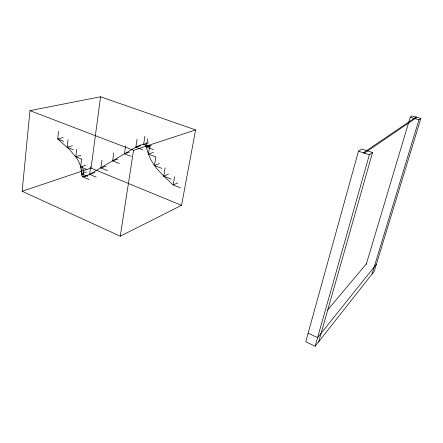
<?xml version="1.0" encoding="UTF-8"?>
<svg xmlns="http://www.w3.org/2000/svg" width="443" height="443" viewBox="0 0 443 443"><rect width="100%" height="100%" fill="white"/><g stroke="black" fill="none" stroke-linecap="round" stroke-linejoin="round"><path stroke-width="0.66" d="M22.15 191.276L29.963 110.634L100.555 96.773L195.601 129.91L181.536 205.347L120.247 236.197L22.15 191.276L91.053 168.096L181.536 205.347M58.542 131.377L57.684 138.958L69.811 149.817L76.645 157.979L78.727 161.606L80.172 165.245L81.047 169.115L81.612 175.295L82.531 176.763L85.017 176.53L89.802 174.32L133.631 148.411L140.182 145.127L143.892 144.302L145.088 144.8L145.969 146.057L148.582 154.59L151.129 160.25L154.009 164.901L157.514 169.464L163.86 176.275L173.163 184.947L180.561 187.898M73.261 149.706L67.159 147.248L68.045 139.772M81.916 159.242L75.797 156.75L76.717 149.352M86.822 169.486L80.632 166.922L81.578 159.513M87.731 176.403L81.434 173.756L82.398 166.247M89.204 179.559L82.78 176.846L83.766 169.204M96.197 177.145L89.636 174.409L90.671 166.64M91.053 168.096L100.555 96.773M107.538 170.66L100.888 167.947L101.973 160.122M119.372 163.522L112.66 160.853L113.796 153.007M131.178 156.401L124.411 153.771L125.596 145.902M120.247 236.197L133.559 150.299L195.601 129.91M142.679 149.823L135.824 147.22L137.059 139.296M150.637 146.904L143.632 144.28L144.916 136.217M153.483 149.64L146.317 146.949L147.641 138.731M155.709 156.866L148.405 154.081L149.762 145.747M161.839 168.379L154.43 165.499L155.831 157.149M171.109 179.033L163.689 176.109L165.123 167.853M174.625 176.818L173.163 184.947L177.831 182.876M318.716 341.725L372.53 152.519L361.759 149.047L358.459 151.213L305.748 341.774L315.167 346.227L374.252 271.249L420.85 118.442L412.217 115.944L410.235 117.24L366.25 264.305M315.167 346.227L369.368 154.751L372.53 152.519M372.031 274.073L418.956 119.776L420.85 118.442M376.395 264.222L317.603 337.632L308.118 333.214M327.704 309.901L366.433 263.801M363.996 152.353L363.825 152.951L364.445 153.151L416.503 117.622L416.641 117.157L416.154 117.013L363.996 152.353L364.611 152.553L364.445 153.151M416.154 117.013L416.01 117.484L416.503 117.622M163.689 176.109L168.512 174.116M154.43 165.499L159.386 163.617M89.636 174.409L94.968 172.548M82.78 176.846L88.107 174.991M148.405 154.081L153.389 152.342M100.888 167.947L106.121 166.153M81.434 173.756L86.673 171.967M112.66 160.853L117.76 159.137M124.411 153.771L129.378 152.137M146.317 146.949L151.235 145.321M80.632 166.922L85.792 165.233M135.824 147.22L140.686 145.647M143.632 144.28L148.483 142.712M75.797 156.75L80.975 155.177M67.159 147.248L72.447 145.764M63.116 137.54L57.684 138.958L63.792 141.389M410.235 117.24L418.956 119.776M358.459 151.213L369.368 154.751M29.963 110.634L133.559 150.299"/></g></svg>
